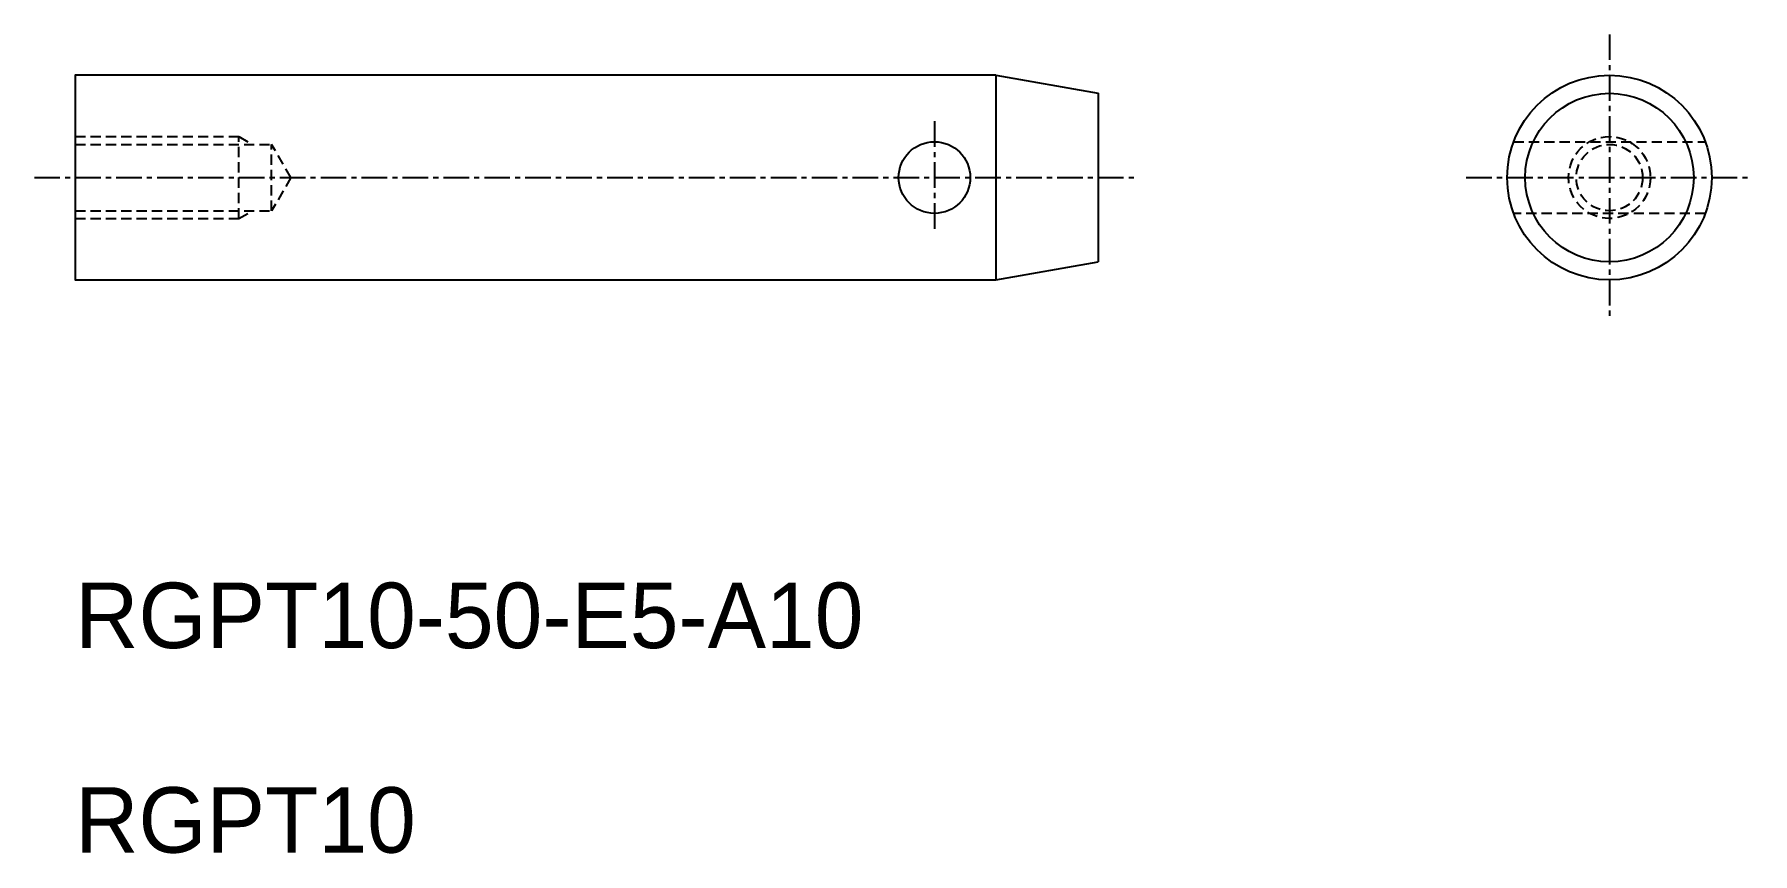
# Model space of a CAD drawing. Extents: x -4465 to -4381, y -681.3 to -641.2.
import ezdxf

# ---------------------------------------------------------------- set-up
doc = ezdxf.new("R2010")
doc.units = 0
doc.linetypes.add('CENTER', pattern=[2, 1.25, -0.25, 0.25, -0.25])
doc.linetypes.add('DASHED', pattern=[0.75, 0.5, -0.25])
doc.layers.get('0').update_dxf_attribs({"linetype": 'CONTINUOUS'})
doc.layers.add('CENTER', color=1, linetype='CENTER')

msp = doc.modelspace()

# ---------------------------------------------------------------- linework, layer by layer
at = {"color": 7, "linetype": 'CONTINUOUS'}
for p, q in [((-4418.043, -643.234), (-4418.043, -653.234)), ((-4418.043, -643.234), (-4413.043, -644.116)), ((-4413.043, -644.116), (-4413.043, -652.353)), ((-4418.043, -653.234), (-4413.043, -652.353))]:
    msp.add_line(p, q, dxfattribs=at)
at = {"color": 3, "linetype": 'DASHED'}
for p, q in [((-4463.043, -646.234), (-4455.043, -646.234)), ((-4463.043, -646.613), (-4453.443, -646.613)), ((-4455.043, -646.234), (-4454.387, -646.613)), ((-4455.043, -650.234), (-4455.043, -646.234)), ((-4452.507, -648.234), (-4453.443, -646.613)), ((-4453.443, -649.855), (-4453.443, -646.613)), ((-4392.727, -646.484), (-4383.359, -646.484)), ((-4452.507, -648.234), (-4453.443, -649.855)), ((-4463.043, -649.855), (-4453.443, -649.855)), ((-4455.043, -650.234), (-4454.387, -649.855)), ((-4383.359, -649.984), (-4392.727, -649.984)), ((-4463.043, -650.234), (-4455.043, -650.234))]:
    msp.add_line(p, q, dxfattribs=at)
at = {"color": 7, "linetype": 'CONTINUOUS'}
msp.add_lwpolyline([(-4418.043, -643.234), (-4463.043, -643.234), (-4463.043, -653.234), (-4418.043, -653.234)], dxfattribs=at)
for centre, radius in [((-4388.043, -648.234), 5), ((-4388.043, -648.234), 4.118), ((-4421.043, -648.234), 1.75)]:
    msp.add_circle(centre, radius, dxfattribs=at)
at = {"color": 3, "linetype": 'DASHED'}
for radius in [2, 1.621]:
    msp.add_circle((-4388.043, -648.234), radius, dxfattribs=at)
at = {"layer": 'CENTER', "color": 1, "linetype": 'CENTER'}
for p, q in [((-4388.043, -641.234), (-4388.043, -655.234)), ((-4421.043, -645.484), (-4421.043, -650.984)), ((-4465.043, -648.234), (-4411.043, -648.234)), ((-4395.043, -648.234), (-4381.043, -648.234))]:
    msp.add_line(p, q, dxfattribs=at)

# ---------------------------------------------------------------- texts
at = {"color": 7, "linetype": 'CONTINUOUS'}
for s, p in [('RGPT10-50-E5-A10', (-4463.043, -671.234)), ('RGPT10', (-4463.043, -681.234))]:
    msp.add_text(s, height=3.2, dxfattribs=at).set_placement(p)

doc.saveas('drawing.dxf')
